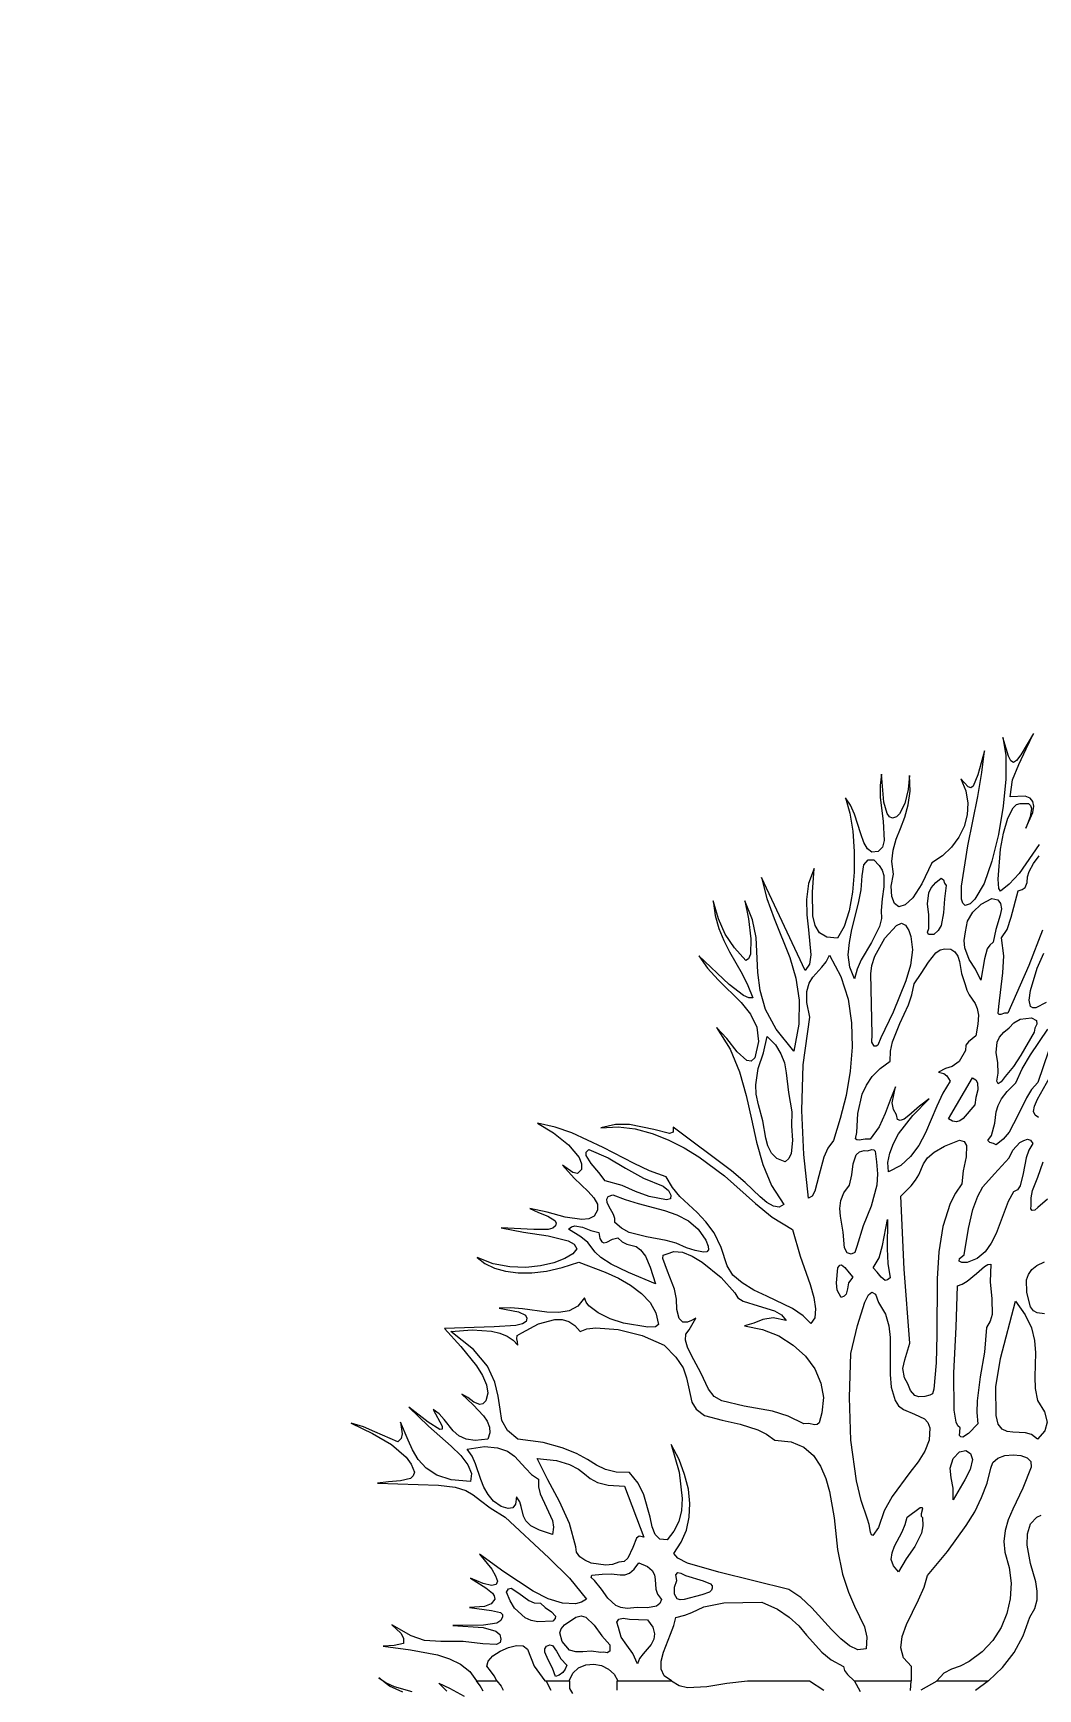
# Model space of a CAD drawing. Header units: inches. Extents: x -340059099 to 1458168, y 1119167 to 1294232938.
# Drawn here: x 456281.2 to 456481, y 2619582.2 to 2619911.5 of the extents above; entities that cross this region are included whole.
import ezdxf

# ---------------------------------------------------------------- set-up
doc = ezdxf.new("R2010")
doc.units = ezdxf.units.IN
doc.header["$MEASUREMENT"] = 0
doc.layers.add('Text', color=7, linetype='Continuous')
doc.layers.add('TREE', color=3, linetype='Continuous', lineweight=15)
doc.styles.add('Text', font='times.ttf', dxfattribs={"height": 240})

# ---------------------------------------------------------------- blocks, each defined once
blk = doc.blocks.new('tree2')
at = {"layer": 'TREE'}
for points in [[(5207.2024, 5948.1537), (5207.1934, 5948.1549), (5207.1888, 5948.1574), (5207.1854, 5948.162), (5207.1808, 5948.1796), (5207.1805, 5948.1947), (5207.1827, 5948.2014), (5207.187, 5948.2073), (5207.1931, 5948.2122), (5207.2024, 5948.2165)], [(5207.2058, 5948.2923), (5207.1941, 5948.2824), (5207.1904, 5948.2793), (5207.1873, 5948.2787), (5207.1857, 5948.2806), (5207.1861, 5948.2849), (5207.1861, 5948.2941), (5207.1876, 5948.3028), (5207.1941, 5948.3191), (5207.2005, 5948.3379)], [(5207.195, 5948.3914), (5207.191, 5948.3942), (5207.1891, 5948.3985), (5207.19, 5948.405), (5207.1937, 5948.4136), (5207.2085, 5948.4395)], [(5207.207, 5948.4718), (5207.1941, 5948.4339), (5207.1867, 5948.4253), (5207.1805, 5948.4151), (5207.17, 5948.3939), (5207.1593, 5948.3736), (5207.1522, 5948.365), (5207.1439, 5948.3582), (5207.1405, 5948.36), (5207.1359, 5948.3613), (5207.1337, 5948.3637), (5207.138, 5948.3696), (5207.142, 5948.3844), (5207.1439, 5948.3982), (5207.146, 5948.4059), (5207.15, 5948.4139), (5207.1571, 5948.4229), (5207.1676, 5948.4333), (5207.1753, 5948.4503), (5207.1851, 5948.4672), (5207.2061, 5948.4986)], [(5207.2042, 5948.5306), (5207.1919, 5948.5242), (5207.1882, 5948.5242), (5207.1854, 5948.526), (5207.1836, 5948.5337), (5207.1851, 5948.5454), (5207.1934, 5948.5725), (5207.2015, 5948.5904)], [(5207.1999, 5948.6184), (5207.1833, 5948.5756), (5207.158, 5948.518), (5207.154, 5948.518), (5207.1494, 5948.5162), (5207.1472, 5948.5162), (5207.146, 5948.5174), (5207.1469, 5948.5257), (5207.1519, 5948.5667), (5207.1531, 5948.5873), (5207.1503, 5948.6092), (5207.1571, 5948.6193), (5207.1617, 5948.6341), (5207.1703, 5948.6661), (5207.1753, 5948.6677), (5207.1787, 5948.6701), (5207.1814, 5948.676), (5207.1817, 5948.6831), (5207.1836, 5948.6895), (5207.1888, 5948.6991), (5207.1959, 5948.7083)], [(5207.1956, 5948.7222), (5207.1716, 5948.6871), (5207.1596, 5948.6741), (5207.1491, 5948.6658), (5207.1469, 5948.6689), (5207.146, 5948.6803), (5207.1488, 5948.7163), (5207.1525, 5948.736), (5207.1577, 5948.7539), (5207.1642, 5948.7665), (5207.1682, 5948.7705), (5207.1728, 5948.772), (5207.1827, 5948.7717), (5207.1851, 5948.7693), (5207.1864, 5948.7659), (5207.1848, 5948.7557), (5207.1796, 5948.7419), (5207.1882, 5948.761), (5207.1894, 5948.7684), (5207.1882, 5948.7742), (5207.1848, 5948.7782), (5207.179, 5948.7807), (5207.1605, 5948.7798), (5207.1633, 5948.8004), (5207.171, 5948.8192), (5207.1802, 5948.8379), (5207.1888, 5948.8567), (5207.1737, 5948.8306), (5207.1685, 5948.8241), (5207.1648, 5948.8216), (5207.1614, 5948.8235), (5207.1586, 5948.829), (5207.1519, 5948.8518), (5207.1553, 5948.8302), (5207.1553, 5948.8013), (5207.1522, 5948.7684), (5207.1466, 5948.7342), (5207.1386, 5948.7018), (5207.1291, 5948.675), (5207.118, 5948.656), (5207.1122, 5948.6504), (5207.1063, 5948.6483), (5207.1035, 5948.651), (5207.1017, 5948.656), (5207.1017, 5948.6717), (5207.1094, 5948.7206), (5207.1214, 5948.7801), (5207.1263, 5948.8093), (5207.1294, 5948.8355), (5207.1217, 5948.8065), (5207.1158, 5948.7927), (5207.1131, 5948.7908), (5207.11, 5948.7921), (5207.1011, 5948.8016), (5207.1069, 5948.7871), (5207.1094, 5948.7724), (5207.1085, 5948.7579), (5207.1051, 5948.744), (5207.0986, 5948.7311), (5207.0897, 5948.7191), (5207.0786, 5948.7086), (5207.0657, 5948.7), (5207.0536, 5948.6744), (5207.0429, 5948.6575), (5207.0336, 5948.6489), (5207.0259, 5948.6467), (5207.0204, 5948.6507), (5207.0173, 5948.6593), (5207.0167, 5948.6717), (5207.0195, 5948.6864), (5207.0173, 5948.7015), (5207.0188, 5948.7154), (5207.0225, 5948.7286), (5207.0278, 5948.7416), (5207.033, 5948.7554), (5207.0373, 5948.7702), (5207.0395, 5948.7868), (5207.0386, 5948.8056), (5207.037, 5948.7887), (5207.033, 5948.772), (5207.0268, 5948.7594), (5207.0228, 5948.7557), (5207.0182, 5948.7542), (5207.0145, 5948.7557), (5207.0118, 5948.7597), (5207.0078, 5948.7733), (5207.0047, 5948.8072), (5207.0031, 5948.7936), (5207.0034, 5948.7791), (5207.0068, 5948.7505), (5207.0081, 5948.7271), (5207.0059, 5948.7188), (5207.0007, 5948.7135), (5206.9933, 5948.7129), (5206.9877, 5948.7169), (5206.9834, 5948.7246), (5206.9797, 5948.7351), (5206.972, 5948.7588), (5206.9671, 5948.7696), (5206.9613, 5948.7785), (5206.9665, 5948.76), (5206.9702, 5948.7382), (5206.9717, 5948.7138), (5206.9717, 5948.6886), (5206.9696, 5948.6643), (5206.9656, 5948.6418), (5206.9597, 5948.623), (5206.9517, 5948.6088), (5206.9388, 5948.6098), (5206.9298, 5948.615), (5206.9243, 5948.6242), (5206.9215, 5948.6359), (5206.9212, 5948.6643), (5206.9234, 5948.6932), (5206.9166, 5948.6747), (5206.9141, 5948.6556), (5206.9144, 5948.6369), (5206.9163, 5948.6187), (5206.9191, 5948.5885), (5206.9175, 5948.5771), (5206.9123, 5948.5697), (5206.8596, 5948.6821), (5206.8661, 5948.6569), (5206.8747, 5948.6326), (5206.8938, 5948.5851), (5206.9012, 5948.5602), (5206.9052, 5948.5334), (5206.9049, 5948.5045), (5206.8988, 5948.4718), (5206.8772, 5948.4983), (5206.8643, 5948.5223), (5206.8578, 5948.5451), (5206.855, 5948.567), (5206.8529, 5948.6095), (5206.8486, 5948.631), (5206.8393, 5948.6538), (5206.8436, 5948.6319), (5206.8464, 5948.6079), (5206.8461, 5948.5891), (5206.8439, 5948.5836), (5206.8405, 5948.5817), (5206.8267, 5948.5971), (5206.8156, 5948.6135), (5206.8073, 5948.6319), (5206.8011, 5948.6538), (5206.8033, 5948.6363), (5206.8079, 5948.6205), (5206.8138, 5948.6058), (5206.8208, 5948.5922), (5206.8362, 5948.5654), (5206.843, 5948.5513), (5206.8492, 5948.5362), (5206.8442, 5948.5362), (5206.8375, 5948.5392), (5206.8202, 5948.5525), (5206.7836, 5948.5873), (5206.794, 5948.5725), (5206.807, 5948.5583), (5206.8347, 5948.5309), (5206.8461, 5948.5165), (5206.8538, 5948.5008), (5206.8559, 5948.4835), (5206.8513, 5948.4638), (5206.847, 5948.4598), (5206.8418, 5948.4604), (5206.8301, 5948.4709), (5206.8174, 5948.4872), (5206.8051, 5948.5005), (5206.8215, 5948.4743), (5206.8329, 5948.4466), (5206.8408, 5948.4182), (5206.8473, 5948.3896), (5206.8535, 5948.3616), (5206.8612, 5948.3345), (5206.8716, 5948.3092), (5206.8867, 5948.2861), (5206.8809, 5948.2827), (5206.8741, 5948.284), (5206.8661, 5948.2883), (5206.8578, 5948.2954), (5206.8399, 5948.3126), (5206.823, 5948.3268), (5206.7525, 5948.3797), (5206.7525, 5948.3736), (5206.7482, 5948.372), (5206.7291, 5948.3767), (5206.6998, 5948.3828), (5206.6826, 5948.3828), (5206.665, 5948.3788), (5206.6857, 5948.3801), (5206.7063, 5948.3776), (5206.7269, 5948.372), (5206.7466, 5948.3643), (5206.7657, 5948.3548), (5206.7836, 5948.3437), (5206.8147, 5948.3206), (5206.8523, 5948.2871), (5206.8723, 5948.2707), (5206.8972, 5948.2556), (5206.9064, 5948.2236), (5206.9185, 5948.1891), (5206.9228, 5948.1734), (5206.9249, 5948.1596), (5206.924, 5948.1488), (5206.9191, 5948.1417), (5206.9098, 5948.1513), (5206.8969, 5948.1599), (5206.8658, 5948.175), (5206.8501, 5948.1823), (5206.8359, 5948.191), (5206.8248, 5948.2005), (5206.8181, 5948.2116), (5206.8107, 5948.2341), (5206.8021, 5948.2516), (5206.7919, 5948.2652), (5206.7814, 5948.2763), (5206.7605, 5948.2957), (5206.7516, 5948.3065), (5206.7439, 5948.3194), (5206.7238, 5948.3268), (5206.7051, 5948.3357), (5206.6678, 5948.3551), (5206.6299, 5948.373), (5206.6096, 5948.3797), (5206.5883, 5948.3847), (5206.6074, 5948.3727), (5206.6256, 5948.3582), (5206.6385, 5948.3428), (5206.6416, 5948.3354), (5206.6416, 5948.3286), (5206.6367, 5948.3237), (5206.6308, 5948.3246), (5206.6185, 5948.3336), (5206.6327, 5948.3178), (5206.6496, 5948.3018), (5206.6564, 5948.2941), (5206.6607, 5948.2864), (5206.661, 5948.279), (5206.6567, 5948.272), (5206.6502, 5948.2686), (5206.6419, 5948.2677), (5206.6219, 5948.2707), (5206.6, 5948.2766), (5206.5791, 5948.2812), (5206.5893, 5948.2763), (5206.6007, 5948.2717), (5206.6093, 5948.2667), (5206.6108, 5948.2637), (5206.6102, 5948.2603), (5206.6068, 5948.2575), (5206.601, 5948.2559), (5206.5837, 5948.2559), (5206.5443, 5948.2578), (5206.5711, 5948.2526), (5206.601, 5948.2479), (5206.6253, 5948.2421), (5206.6327, 5948.2378), (5206.6358, 5948.2322), (5206.6308, 5948.2264), (5206.6213, 5948.2205), (5206.6081, 5948.2153), (5206.592, 5948.2116), (5206.5739, 5948.2098), (5206.5545, 5948.2104), (5206.5345, 5948.2141), (5206.5151, 5948.2218), (5206.5246, 5948.2144), (5206.5363, 5948.2088), (5206.5496, 5948.2051), (5206.5646, 5948.2033), (5206.5813, 5948.2033), (5206.5991, 5948.2054), (5206.6182, 5948.2098), (5206.6382, 5948.2162), (5206.6703, 5948.2042), (5206.6863, 5948.1968), (5206.701, 5948.1882), (5206.714, 5948.1783), (5206.7245, 5948.1673), (5206.7315, 5948.1546), (5206.7346, 5948.1405), (5206.7312, 5948.138), (5206.7217, 5948.1374), (5206.6924, 5948.1423), (5206.6761, 5948.1476), (5206.6616, 5948.1546), (5206.6505, 5948.1633), (5206.6472, 5948.1679), (5206.6453, 5948.1731), (5206.637, 5948.1629), (5206.6265, 5948.1574), (5206.6139, 5948.1552), (5206.5997, 5948.1556), (5206.5699, 5948.1596), (5206.5554, 5948.1608), (5206.5418, 5948.1605), (5206.5653, 5948.1559), (5206.5736, 5948.1519), (5206.5751, 5948.1485), (5206.5745, 5948.1442), (5206.5702, 5948.1414), (5206.5619, 5948.1395), (5206.5357, 5948.1377), (5206.4756, 5948.1358), (5206.4953, 5948.114), (5206.5144, 5948.0906), (5206.5215, 5948.0789), (5206.5265, 5948.0675), (5206.528, 5948.0576), (5206.5255, 5948.0481), (5206.5218, 5948.0447), (5206.5184, 5948.0438), (5206.5111, 5948.0466), (5206.504, 5948.0521), (5206.4966, 5948.0561), (5206.5101, 5948.0432), (5206.5228, 5948.0302), (5206.5274, 5948.0235), (5206.5301, 5948.0164), (5206.5305, 5948.0093), (5206.528, 5948.0016), (5206.5129, 5948.0001), (5206.5018, 5948.0016), (5206.4929, 5948.0059), (5206.4861, 5948.0118), (5206.475, 5948.0256), (5206.4692, 5948.0324), (5206.4618, 5948.0376), (5206.4726, 5948.0176), (5206.4729, 5948.0139), (5206.4698, 5948.0136), (5206.4556, 5948.0225), (5206.4322, 5948.0407), (5206.4562, 5948.0173), (5206.4836, 5947.9933), (5206.4953, 5947.9819), (5206.504, 5947.9705), (5206.5083, 5947.96), (5206.5071, 5947.9505), (5206.4836, 5947.9526), (5206.4661, 5947.9582), (5206.4532, 5947.9665), (5206.4436, 5947.977), (5206.4368, 5947.9887), (5206.4316, 5948.0004), (5206.4221, 5948.0222), (5206.4242, 5948.0084), (5206.423, 5948.0025), (5206.419, 5947.9985), (5206.3913, 5948.0108), (5206.3774, 5948.0167), (5206.3626, 5948.0213), (5206.3882, 5948.0087), (5206.4113, 5947.9954), (5206.4291, 5947.98), (5206.4353, 5947.9714), (5206.4393, 5947.9619), (5206.4378, 5947.9573), (5206.4344, 5947.9542), (5206.4224, 5947.9514), (5206.4076, 5947.9502), (5206.3943, 5947.9483), (5206.4682, 5947.9459), (5206.4883, 5947.9434), (5206.5012, 5947.9394), (5206.5101, 5947.9345), (5206.5191, 5947.9274), (5206.5308, 5947.9185), (5206.5489, 5947.9074), (5206.6019, 5947.8581), (5206.6271, 5947.8335), (5206.6475, 5947.8079), (5206.6413, 5947.8042), (5206.6342, 5947.8024), (5206.6185, 5947.803), (5206.6013, 5947.8082), (5206.5831, 5947.8175), (5206.5474, 5947.8409), (5206.5181, 5947.8624), (5206.5329, 5947.8442), (5206.5375, 5947.8362), (5206.5397, 5947.8298), (5206.5381, 5947.8258), (5206.5326, 5947.8245), (5206.5225, 5947.8267), (5206.5071, 5947.8335), (5206.5255, 5947.8215), (5206.5335, 5947.8153), (5206.5357, 5947.8119), (5206.5366, 5947.8079), (5206.532, 5947.8021), (5206.524, 5947.799), (5206.5058, 5947.7977), (5206.5326, 5947.7941), (5206.5434, 5947.7916), (5206.5459, 5947.7894), (5206.5459, 5947.7864), (5206.5437, 5947.782), (5206.5388, 5947.779), (5206.5228, 5947.7765), (5206.4855, 5947.7762), (5206.5225, 5947.7734), (5206.5378, 5947.7691), (5206.5425, 5947.7651), (5206.5437, 5947.7596), (5206.5428, 5947.7553), (5206.5385, 5947.7531), (5206.5218, 5947.7537), (5206.4981, 5947.7565), (5206.4713, 5947.7568), (5206.4513, 5947.7577), (5206.4353, 5947.7633), (5206.4119, 5947.7768), (5206.4227, 5947.7667), (5206.4258, 5947.7608), (5206.4261, 5947.7543), (5206.4144, 5947.7516), (5206.4014, 5947.7509), (5206.4344, 5947.7466), (5206.467, 5947.7405), (5206.4818, 5947.7355), (5206.495, 5947.7291), (5206.5061, 5947.7202), (5206.5144, 5947.7088), (5206.5391, 5947.7088), (5206.5357, 5947.7149), (5206.5311, 5947.7211), (5206.5268, 5947.7266), (5206.5283, 5947.7328), (5206.5341, 5947.7392), (5206.5428, 5947.7448), (5206.5529, 5947.7494), (5206.5628, 5947.7516), (5206.5708, 5947.7512), (5206.576, 5947.7472), (5206.5843, 5947.7269), (5206.597, 5947.7088), (5206.6265, 5947.7088), (5206.6308, 5947.7183), (5206.6379, 5947.7248), (5206.6469, 5947.7282), (5206.6564, 5947.7291), (5206.6656, 5947.7275), (5206.6743, 5947.7232), (5206.681, 5947.7171), (5206.6853, 5947.7088), (5206.7503, 5947.7088), (5206.7417, 5947.7152), (5206.738, 5947.7232), (5206.738, 5947.7328), (5206.7408, 5947.7436), (5206.7494, 5947.7654), (5206.7534, 5947.7762), (5206.7556, 5947.7857), (5206.7666, 5947.7885), (5206.775, 5947.7916), (5206.7897, 5947.7987), (5206.8138, 5947.8036), (5206.8599, 5947.8042), (5206.8787, 5947.7959), (5206.8932, 5947.7861), (5206.9046, 5947.7756), (5206.9141, 5947.7645), (5206.9326, 5947.7436), (5206.944, 5947.7343), (5206.9588, 5947.7263), (5206.96, 5947.7214), (5206.9637, 5947.7168), (5206.9717, 5947.7091), (5207.0413, 5947.7091), (5207.041, 5947.7263), (5207.0315, 5947.7368), (5207.0281, 5947.7491), (5207.0299, 5947.7626), (5207.0352, 5947.7771), (5207.0496, 5947.8073), (5207.0564, 5947.8224), (5207.0607, 5947.8366), (5207.0847, 5947.8655), (5207.1075, 5947.8972), (5207.1177, 5947.9138), (5207.126, 5947.9311), (5207.1328, 5947.9486), (5207.1371, 5947.9665), (5207.1396, 5947.9736), (5207.1457, 5947.9788), (5207.1543, 5947.9819), (5207.1642, 5947.9828), (5207.1737, 5947.9819), (5207.1814, 5947.9791), (5207.1857, 5947.9745), (5207.1861, 5947.968), (5207.1759, 5947.9425), (5207.1639, 5947.9169), (5207.1583, 5947.904), (5207.1546, 5947.891), (5207.1531, 5947.8778), (5207.1543, 5947.8649), (5207.1596, 5947.8461), (5207.1617, 5947.8273), (5207.1605, 5947.8085), (5207.1565, 5947.7904), (5207.1497, 5947.7734), (5207.1396, 5947.7577), (5207.1269, 5947.7442), (5207.1112, 5947.7325), (5207.1001, 5947.7269), (5207.0897, 5947.7232), (5207.0804, 5947.7183), (5207.0718, 5947.7091), (5207.1343, 5947.7091), (5207.1513, 5947.7251), (5207.1654, 5947.7433), (5207.1765, 5947.7636), (5207.1845, 5947.7861), (5207.1907, 5947.7965), (5207.1934, 5947.807), (5207.1934, 5947.8178), (5207.1916, 5947.8289), (5207.1854, 5947.851), (5207.1814, 5947.8732), (5207.1817, 5947.8871), (5207.1854, 5947.8991), (5207.1928, 5947.9074), (5207.1981, 5947.9095)], [(5206.9723, 5948.5593), (5206.9665, 5948.5737), (5206.9646, 5948.5885), (5206.9659, 5948.6036), (5206.969, 5948.619), (5206.977, 5948.651), (5206.9803, 5948.6674), (5206.9816, 5948.684), (5206.9834, 5948.6975), (5206.9887, 5948.7037), (5206.9954, 5948.7034), (5207.0019, 5948.6966), (5207.0056, 5948.6911), (5207.0078, 5948.6846), (5207.0078, 5948.6707), (5207.0056, 5948.6563), (5207.0044, 5948.6421), (5207.005, 5948.6326), (5207.0025, 5948.623), (5206.9927, 5948.6033), (5206.9803, 5948.5824), (5206.9754, 5948.5713), (5206.9723, 5948.5593)], [(5207.0681, 5948.6132), (5207.0616, 5948.6132), (5207.0607, 5948.6159), (5207.062, 5948.6202), (5207.062, 5948.6239), (5207.062, 5948.6369), (5207.0607, 5948.6501), (5207.062, 5948.6634), (5207.065, 5948.6698), (5207.0706, 5948.6763), (5207.077, 5948.6812), (5207.0798, 5948.6794), (5207.081, 5948.6754), (5207.0832, 5948.6723), (5207.081, 5948.6563), (5207.0801, 5948.6393), (5207.077, 5948.6242), (5207.0733, 5948.6181), (5207.0681, 5948.6132)], [(5207.1251, 5948.5577), (5207.1186, 5948.571), (5207.1109, 5948.583), (5207.1057, 5948.5971), (5207.1051, 5948.6058), (5207.1066, 5948.6162), (5207.1088, 5948.6292), (5207.1155, 5948.6403), (5207.1257, 5948.6498), (5207.1383, 5948.6569), (5207.1457, 5948.655), (5207.1491, 5948.6507), (5207.15, 5948.6443), (5207.1485, 5948.6366), (5207.1432, 5948.6193), (5207.1402, 5948.6039), (5207.1359, 5948.6002), (5207.1328, 5948.5956), (5207.1294, 5948.5836), (5207.1251, 5948.5577)], [(5206.9936, 5948.4918), (5206.9921, 5948.5654), (5206.993, 5948.5756), (5206.9967, 5948.5867), (5207.0087, 5948.6088), (5207.0228, 5948.6239), (5207.029, 5948.6267), (5207.0339, 5948.6245), (5207.0379, 5948.6181), (5207.0404, 5948.6107), (5207.0422, 5948.5944), (5207.0398, 5948.5759), (5207.0342, 5948.5568), (5207.0188, 5948.5189), (5207.0041, 5948.4878), (5207.0004, 5948.4792), (5206.9982, 5948.4777), (5206.9961, 5948.478), (5206.9933, 5948.4826), (5206.9936, 5948.4918)], [(5206.9166, 5948.2935), (5206.9108, 5948.3465), (5206.9083, 5948.3998), (5206.9101, 5948.4552), (5206.9181, 5948.5131), (5206.9144, 5948.5306), (5206.9144, 5948.5442), (5206.9172, 5948.554), (5206.9215, 5948.5614), (5206.9326, 5948.5734), (5206.9379, 5948.5799), (5206.9419, 5948.5882), (5206.9557, 5948.5623), (5206.9643, 5948.5349), (5206.9687, 5948.5063), (5206.9693, 5948.4767), (5206.9668, 5948.4475), (5206.9619, 5948.4182), (5206.9548, 5948.3902), (5206.9465, 5948.3634), (5206.9397, 5948.3542), (5206.9351, 5948.3434), (5206.9289, 5948.3209), (5206.924, 5948.3021), (5206.9209, 5948.2963), (5206.9166, 5948.2935)], [(5206.9751, 5948.3733), (5206.976, 5948.3964), (5206.9813, 5948.4195), (5206.9865, 5948.4306), (5206.9936, 5948.441), (5207.0031, 5948.4509), (5207.0155, 5948.4598), (5207.0158, 5948.4718), (5207.0182, 5948.4832), (5207.0272, 5948.5051), (5207.0376, 5948.5279), (5207.0416, 5948.5402), (5207.0444, 5948.5534), (5207.053, 5948.566), (5207.0616, 5948.5796), (5207.0706, 5948.591), (5207.0758, 5948.5944), (5207.0817, 5948.5959), (5207.0887, 5948.5953), (5207.0937, 5948.5922), (5207.0971, 5948.587), (5207.0992, 5948.5805), (5207.1017, 5948.5657), (5207.106, 5948.5525), (5207.1081, 5948.5457), (5207.1112, 5948.5402), (5207.1183, 5948.5297), (5207.1208, 5948.5235), (5207.1223, 5948.5152), (5207.1217, 5948.5045), (5207.1189, 5948.4903), (5207.1103, 5948.4829), (5207.1069, 5948.4789), (5207.1066, 5948.4727), (5207.0989, 5948.4592), (5207.0906, 5948.4533), (5207.0823, 5948.4506), (5207.074, 5948.4463), (5207.0804, 5948.4447), (5207.0838, 5948.4419), (5207.0878, 5948.4355), (5207.0792, 5948.421), (5207.0718, 5948.405), (5207.058, 5948.3727), (5207.0499, 5948.3576), (5207.0401, 5948.3443), (5207.0281, 5948.3332), (5207.0133, 5948.3255), (5207.0127, 5948.3369), (5207.0148, 5948.3483), (5207.0192, 5948.36), (5207.0256, 5948.3717), (5207.0426, 5948.3939), (5207.0626, 5948.4142), (5207.0509, 5948.4053), (5207.0379, 5948.3939), (5207.0321, 5948.3896), (5207.0275, 5948.3877), (5207.0241, 5948.389), (5207.0232, 5948.3945), (5207.0192, 5948.401), (5207.0179, 5948.409), (5207.0216, 5948.4287), (5207.0152, 5948.4124), (5207.0093, 5948.3961), (5207.0022, 5948.3801), (5206.9911, 5948.365), (5206.985, 5948.3653), (5206.9779, 5948.364), (5206.9751, 5948.3643), (5206.9733, 5948.3656), (5206.9751, 5948.3733)], [(5207.1463, 5948.4453), (5207.1457, 5948.4576), (5207.1439, 5948.4703), (5207.1448, 5948.4826), (5207.1479, 5948.4887), (5207.1531, 5948.4949), (5207.1596, 5948.5001), (5207.1651, 5948.506), (5207.1728, 5948.5106), (5207.1867, 5948.5121), (5207.1925, 5948.5091), (5207.1928, 5948.5045), (5207.1907, 5948.4995), (5207.1897, 5948.4949), (5207.1734, 5948.4669), (5207.1648, 5948.4533), (5207.1546, 5948.441), (5207.1497, 5948.4345), (5207.146, 5948.4324), (5207.1445, 5948.4355), (5207.1463, 5948.4453)], [(5206.888, 5948.3376), (5206.8781, 5948.3419), (5206.8716, 5948.3483), (5206.8673, 5948.357), (5206.8646, 5948.3665), (5206.8612, 5948.3874), (5206.8559, 5948.4068), (5206.8532, 5948.4195), (5206.8526, 5948.4309), (5206.8556, 5948.4509), (5206.8618, 5948.4697), (5206.8664, 5948.4894), (5206.8763, 5948.4795), (5206.883, 5948.4687), (5206.8873, 5948.4576), (5206.8895, 5948.4456), (5206.892, 5948.4216), (5206.8963, 5948.3982), (5206.896, 5948.3813), (5206.8969, 5948.3634), (5206.8954, 5948.3477), (5206.8926, 5948.3419), (5206.888, 5948.3376)], [(5207.086, 5948.3899), (5207.1152, 5948.4395), (5207.1192, 5948.437), (5207.1211, 5948.4336), (5207.1214, 5948.425), (5207.1189, 5948.4158), (5207.118, 5948.4068), (5207.1038, 5948.3902), (5207.0998, 5948.3874), (5207.0955, 5948.3862), (5207.0909, 5948.3868), (5207.086, 5948.3899)], [(5206.7445, 5948.2917), (5206.7235, 5948.2957), (5206.7069, 5948.3018), (5206.6906, 5948.3089), (5206.6703, 5948.3148), (5206.6626, 5948.3249), (5206.653, 5948.3357), (5206.6472, 5948.3452), (5206.6472, 5948.3493), (5206.6502, 5948.3526), (5206.6736, 5948.3425), (5206.6949, 5948.3299), (5206.7165, 5948.3178), (5206.7405, 5948.3083), (5206.7469, 5948.3028), (5206.7497, 5948.2972), (5206.7491, 5948.2929), (5206.7445, 5948.2917)], [(5206.9751, 5948.235), (5206.9727, 5948.2279), (5206.968, 5948.2258), (5206.9631, 5948.2276), (5206.96, 5948.2335), (5206.9585, 5948.2526), (5206.9551, 5948.2717), (5206.9545, 5948.2812), (5206.9557, 5948.2907), (5206.9594, 5948.3), (5206.9662, 5948.3095), (5206.969, 5948.3218), (5206.9705, 5948.3351), (5206.9742, 5948.3462), (5206.9782, 5948.3499), (5206.9837, 5948.3514), (5206.988, 5948.3511), (5206.9933, 5948.3526), (5206.9954, 5948.3523), (5206.9973, 5948.3505), (5206.9988, 5948.3379), (5207.0001, 5948.3231), (5206.9991, 5948.3095), (5206.9924, 5948.284), (5206.9828, 5948.26), (5206.9751, 5948.235)], [(5207.0327, 5948.0761), (5207.0308, 5948.0875), (5207.033, 5948.0977), (5207.0392, 5948.118), (5207.0324, 5948.2076), (5207.0281, 5948.296), (5207.0407, 5948.3086), (5207.0462, 5948.3154), (5207.0499, 5948.3221), (5207.0558, 5948.3354), (5207.0607, 5948.3425), (5207.0687, 5948.3493), (5207.081, 5948.3566), (5207.0992, 5948.364), (5207.1048, 5948.3622), (5207.1078, 5948.3576), (5207.1075, 5948.3437), (5207.1038, 5948.3268), (5207.1023, 5948.3111), (5207.0943, 5948.2997), (5207.0881, 5948.2871), (5207.0792, 5948.2593), (5207.0743, 5948.2288), (5207.0721, 5948.1959), (5207.0718, 5948.1278), (5207.0712, 5948.0943), (5207.0684, 5948.0623), (5207.0666, 5948.0567), (5207.0635, 5948.0549), (5207.0573, 5948.0533), (5207.0502, 5948.053), (5207.0453, 5948.0546), (5207.0398, 5948.0607), (5207.0367, 5948.0687), (5207.0327, 5948.0761)], [(5207.1085, 5948.2159), (5207.102, 5948.2156), (5207.0989, 5948.2175), (5207.0995, 5948.2208), (5207.1051, 5948.2252), (5207.1103, 5948.2569), (5207.1155, 5948.28), (5207.1214, 5948.2963), (5207.1275, 5948.3074), (5207.1417, 5948.3231), (5207.1593, 5948.3425), (5207.1639, 5948.352), (5207.1725, 5948.361), (5207.1771, 5948.3637), (5207.1817, 5948.365), (5207.1854, 5948.364), (5207.1882, 5948.36), (5207.1833, 5948.3517), (5207.1802, 5948.3425), (5207.1765, 5948.3237), (5207.1728, 5948.3086), (5207.1694, 5948.3037), (5207.1648, 5948.3012), (5207.1583, 5948.2898), (5207.1534, 5948.2769), (5207.1436, 5948.251), (5207.1377, 5948.239), (5207.1303, 5948.2288), (5207.1208, 5948.2208), (5207.1085, 5948.2159)], [(5206.7685, 5948.2335), (5206.7562, 5948.239), (5206.7439, 5948.2424), (5206.7204, 5948.2467), (5206.6992, 5948.2522), (5206.69, 5948.2572), (5206.6817, 5948.2643), (5206.6817, 5948.2692), (5206.6801, 5948.2741), (5206.6746, 5948.284), (5206.6724, 5948.2886), (5206.6721, 5948.2923), (5206.6739, 5948.2957), (5206.6795, 5948.2978), (5206.6943, 5948.292), (5206.71, 5948.2874), (5206.742, 5948.2787), (5206.7571, 5948.2735), (5206.7709, 5948.2661), (5206.7827, 5948.2563), (5206.7919, 5948.2427), (5206.795, 5948.2356), (5206.7953, 5948.2313), (5206.7934, 5948.2288), (5206.7894, 5948.2282), (5206.779, 5948.2301), (5206.7685, 5948.2335)], [(5206.9948, 5948.2091), (5207.0022, 5948.2215), (5207.0062, 5948.2365), (5207.0121, 5948.2677), (5207.0115, 5948.2322), (5207.0124, 5948.2147), (5207.0155, 5948.1971), (5207.0121, 5948.1947), (5207.0093, 5948.1941), (5207.0044, 5948.1978), (5206.9994, 5948.2042), (5206.9948, 5948.2091)], [(5206.7312, 5948.1901), (5206.6986, 5948.2036), (5206.6773, 5948.2138), (5206.665, 5948.2218), (5206.6582, 5948.2282), (5206.649, 5948.2399), (5206.6407, 5948.247), (5206.6259, 5948.2563), (5206.6293, 5948.259), (5206.6333, 5948.26), (5206.6425, 5948.2584), (5206.6527, 5948.2547), (5206.6623, 5948.2522), (5206.6638, 5948.2449), (5206.666, 5948.2409), (5206.6687, 5948.2396), (5206.6721, 5948.2402), (5206.6789, 5948.2439), (5206.6853, 5948.2455), (5206.6909, 5948.2406), (5206.6964, 5948.2381), (5206.7075, 5948.235), (5206.7131, 5948.231), (5206.7189, 5948.2233), (5206.7248, 5948.2101), (5206.7312, 5948.1901)], [(5206.9326, 5948.0336), (5206.9295, 5948.0216), (5206.9268, 5948.0195), (5206.9237, 5948.0192), (5206.9169, 5948.0207), (5206.9108, 5948.0204), (5206.8917, 5948.0296), (5206.8729, 5948.0355), (5206.8387, 5948.0419), (5206.8116, 5948.0481), (5206.8021, 5948.0536), (5206.7953, 5948.0623), (5206.786, 5948.082), (5206.7746, 5948.1032), (5206.77, 5948.1131), (5206.7676, 5948.1217), (5206.7679, 5948.1291), (5206.7719, 5948.134), (5206.7799, 5948.1485), (5206.7746, 5948.1457), (5206.7697, 5948.1436), (5206.7642, 5948.1436), (5206.7596, 5948.1479), (5206.7568, 5948.1589), (5206.7565, 5948.1713), (5206.754, 5948.1833), (5206.7457, 5948.2051), (5206.7399, 5948.2208), (5206.7405, 5948.2248), (5206.7451, 5948.2261), (5206.7534, 5948.2292), (5206.7639, 5948.2282), (5206.7756, 5948.2233), (5206.7876, 5948.2162), (5206.8107, 5948.1974), (5206.8273, 5948.179), (5206.8307, 5948.1731), (5206.8372, 5948.1688), (5206.8556, 5948.1633), (5206.8753, 5948.1571), (5206.8837, 5948.1525), (5206.8892, 5948.1457), (5206.8735, 5948.1488), (5206.8612, 5948.1466), (5206.8504, 5948.1423), (5206.839, 5948.1389), (5206.8606, 5948.1346), (5206.8803, 5948.1269), (5206.8978, 5948.1158), (5206.9126, 5948.1023), (5206.924, 5948.0869), (5206.9314, 5948.0696), (5206.9345, 5948.0521), (5206.9326, 5948.0336)], [(5206.956, 5948.1734), (5206.9511, 5948.1823), (5206.9505, 5948.1913), (5206.952, 5948.2091), (5206.9542, 5948.2125), (5206.9563, 5948.2131), (5206.9606, 5948.2098), (5206.9656, 5948.2033), (5206.9702, 5948.1981), (5206.965, 5948.1913), (5206.9637, 5948.1839), (5206.9619, 5948.1774), (5206.9597, 5948.175), (5206.956, 5948.1734)], [(5207.1217, 5948.0204), (5207.1103, 5948.0087), (5207.1032, 5948.0041), (5207.1008, 5948.0044), (5207.0995, 5948.0062), (5207.1001, 5948.0155), (5207.0974, 5948.0179), (5207.0952, 5948.0222), (5207.0927, 5948.037), (5207.0924, 5948.082), (5207.0952, 5948.1374), (5207.0967, 5948.1876), (5207.1026, 5948.1894), (5207.1085, 5948.1931), (5207.1198, 5948.2024), (5207.1297, 5948.211), (5207.1337, 5948.2135), (5207.1371, 5948.2138), (5207.1365, 5948.1925), (5207.1386, 5948.1719), (5207.1389, 5948.1528), (5207.1365, 5948.1445), (5207.1319, 5948.1371), (5207.1294, 5948.1072), (5207.1245, 5948.0773), (5207.1205, 5948.0481), (5207.1201, 5948.0339), (5207.1217, 5948.0204)], [(5207.0632, 5948.0155), (5207.0626, 5948.0007), (5207.0573, 5947.9871), (5207.0493, 5947.9742), (5207.0392, 5947.9613), (5207.0176, 5947.9323), (5207.0081, 5947.9148), (5207.0013, 5947.8947), (5206.9945, 5947.8849), (5206.9927, 5947.8858), (5206.9914, 5947.8889), (5206.9899, 5947.8984), (5206.9877, 5947.9049), (5206.9803, 5947.9274), (5206.9745, 5947.9511), (5206.9677, 5948.0004), (5206.9659, 5948.0521), (5206.9677, 5948.1054), (5206.9757, 5948.1395), (5206.9847, 5948.1676), (5206.989, 5948.1765), (5206.9933, 5948.1799), (5206.9976, 5948.1774), (5207.0013, 5948.1673), (5207.0096, 5948.1531), (5207.0139, 5948.1389), (5207.0155, 5948.1248), (5207.0155, 5948.1103), (5207.0152, 5948.0801), (5207.0167, 5948.0647), (5207.0213, 5948.0487), (5207.0256, 5948.0423), (5207.0315, 5948.0376), (5207.0447, 5948.0321), (5207.057, 5948.0262), (5207.061, 5948.0219), (5207.0632, 5948.0155)], [(5207.1937, 5948.0019), (5207.1867, 5948.0075), (5207.1793, 5948.0096), (5207.1639, 5948.0102), (5207.1571, 5948.0111), (5207.1509, 5948.0139), (5207.1463, 5948.0201), (5207.1436, 5948.0305), (5207.1432, 5948.065), (5207.1488, 5948.0995), (5207.167, 5948.1691), (5207.179, 5948.1525), (5207.1864, 5948.1365), (5207.19, 5948.1211), (5207.1913, 5948.1063), (5207.1907, 5948.0773), (5207.191, 5948.0632), (5207.1937, 5948.0487), (5207.2021, 5948.0349), (5207.2055, 5948.0225), (5207.2027, 5948.0118), (5207.1937, 5948.0019)], [(5206.7451, 5947.8797), (5206.7365, 5947.8806), (5206.7309, 5947.8861), (5206.7272, 5947.8954), (5206.7245, 5947.9071), (5206.7171, 5947.9345), (5206.7103, 5947.9486), (5206.6998, 5947.9613), (5206.6835, 5947.9616), (5206.6706, 5947.965), (5206.6598, 5947.9702), (5206.6487, 5947.977), (5206.6355, 5947.9844), (5206.6182, 5947.9914), (5206.5951, 5947.9976), (5206.5643, 5948.0019), (5206.5517, 5948.0124), (5206.5452, 5948.0244), (5206.5428, 5948.0382), (5206.5406, 5948.0539), (5206.5366, 5948.0709), (5206.5277, 5948.09), (5206.5107, 5948.1103), (5206.4833, 5948.1322), (5206.5089, 5948.134), (5206.5323, 5948.1325), (5206.5425, 5948.1303), (5206.5514, 5948.1266), (5206.5588, 5948.1217), (5206.5643, 5948.1155), (5206.564, 5948.1195), (5206.5631, 5948.1232), (5206.5637, 5948.1272), (5206.5693, 5948.1306), (5206.5893, 5948.1414), (5206.609, 5948.1466), (5206.6179, 5948.1466), (5206.6262, 5948.1442), (5206.6336, 5948.1395), (5206.6398, 5948.1322), (5206.6481, 5948.1355), (5206.6589, 5948.1368), (5206.6857, 5948.1346), (5206.7149, 5948.1272), (5206.7417, 5948.1155), (5206.7559, 5948.1011), (5206.7645, 5948.0881), (5206.7688, 5948.0761), (5206.7709, 5948.0653), (5206.7753, 5948.0466), (5206.7805, 5948.0382), (5206.7904, 5948.0305), (5206.8119, 5948.0247), (5206.8338, 5948.0201), (5206.855, 5948.013), (5206.8655, 5948.0078), (5206.8757, 5948.0004), (5206.8954, 5947.9985), (5206.9108, 5947.9921), (5206.9225, 5947.9819), (5206.9311, 5947.969), (5206.9375, 5947.9542), (5206.9419, 5947.9382), (5206.9477, 5947.9065), (5206.9514, 5947.868), (5206.9576, 5947.8384), (5206.965, 5947.8162), (5206.9723, 5947.7993), (5206.9844, 5947.7743), (5206.9871, 5947.762), (5206.9862, 5947.7476), (5206.976, 5947.7466), (5206.9659, 5947.7512), (5206.9554, 5947.7599), (5206.9443, 5947.7713), (5206.9203, 5947.7974), (5206.9071, 5947.8098), (5206.8926, 5947.8196), (5206.8079, 5947.8406), (5206.77, 5947.8516), (5206.7583, 5947.8575), (5206.7534, 5947.8633), (5206.7623, 5947.8769), (5206.7685, 5947.8917), (5206.7719, 5947.9074), (5206.7728, 5947.924), (5206.7709, 5947.9412), (5206.7663, 5947.9588), (5206.7596, 5947.977), (5206.75, 5947.9951), (5206.7599, 5947.9616), (5206.7636, 5947.9299), (5206.7626, 5947.9154), (5206.7593, 5947.9021), (5206.7534, 5947.8901), (5206.7451, 5947.8797)], [(5206.6062, 5947.8864), (5206.5905, 5947.8917), (5206.58, 5947.8969), (5206.5742, 5947.9028), (5206.5711, 5947.9083), (5206.5686, 5947.9203), (5206.5668, 5947.9259), (5206.5628, 5947.9317), (5206.5616, 5947.9231), (5206.5582, 5947.9185), (5206.5526, 5947.9178), (5206.5443, 5947.92), (5206.5348, 5947.9268), (5206.5283, 5947.9348), (5206.5234, 5947.9434), (5206.5197, 5947.953), (5206.5132, 5947.972), (5206.5089, 5947.9813), (5206.5031, 5947.9896), (5206.524, 5947.9927), (5206.5397, 5947.9914), (5206.5517, 5947.9874), (5206.5603, 5947.9813), (5206.5739, 5947.9662), (5206.581, 5947.9591), (5206.5896, 5947.9533), (5206.5893, 5947.944), (5206.5914, 5947.9354), (5206.5991, 5947.9191), (5206.6062, 5947.9034), (5206.6074, 5947.8951), (5206.6062, 5947.8864)], [(5207.0915, 5947.9283), (5207.0918, 5947.9422), (5207.0894, 5947.9548), (5207.0881, 5947.9665), (5207.0915, 5947.9785), (5207.0995, 5947.9865), (5207.1069, 5947.9881), (5207.1125, 5947.9844), (5207.1152, 5947.977), (5207.1122, 5947.965), (5207.1057, 5947.9526), (5207.0915, 5947.9283)], [(5206.5877, 5947.9785), (5206.6114, 5947.9757), (5206.6271, 5947.9711), (5206.6379, 5947.9656), (5206.6453, 5947.9597), (5206.6521, 5947.9542), (5206.661, 5947.9493), (5206.6736, 5947.9462), (5206.6934, 5947.9449), (5206.7168, 5947.8831), (5206.7115, 5947.8843), (5206.7081, 5947.8818), (5206.7035, 5947.8704), (5206.6977, 5947.8575), (5206.693, 5947.8535), (5206.6866, 5947.8529), (5206.6792, 5947.8501), (5206.6709, 5947.8492), (5206.6533, 5947.8516), (5206.6456, 5947.855), (5206.6395, 5947.8593), (5206.6355, 5947.8649), (5206.6345, 5947.8713), (5206.6268, 5947.8994), (5206.6148, 5947.9262), (5206.6007, 5947.9523), (5206.5877, 5947.9785)], [(5207.0256, 5947.8412), (5207.0192, 5947.8482), (5207.0167, 5947.856), (5207.0176, 5947.864), (5207.0207, 5947.872), (5207.0299, 5947.8895), (5207.0336, 5947.8984), (5207.0361, 5947.9074), (5207.0515, 5947.9188), (5207.0539, 5947.9191), (5207.0546, 5947.9175), (5207.053, 5947.9114), (5207.053, 5947.9083), (5207.0546, 5947.9068), (5207.0549, 5947.8969), (5207.0533, 5947.8877), (5207.0453, 5947.8717), (5207.0349, 5947.8569), (5207.0256, 5947.8412)], [(5206.6666, 5947.8381), (5206.6776, 5947.8387), (5206.6884, 5947.8372), (5206.694, 5947.8375), (5206.6995, 5947.8396), (5206.7051, 5947.8442), (5206.7109, 5947.8519), (5206.7214, 5947.8476), (5206.7272, 5947.8427), (5206.73, 5947.8375), (5206.7309, 5947.8316), (5206.7315, 5947.8199), (5206.7334, 5947.8138), (5206.7383, 5947.8076), (5206.7362, 5947.8027), (5206.7325, 5947.7996), (5206.7214, 5947.7974), (5206.7088, 5947.7977), (5206.697, 5947.7968), (5206.689, 5947.7977), (5206.6829, 5947.8002), (5206.6733, 5947.8091), (5206.6656, 5947.8202), (5206.6573, 5947.8304), (5206.6533, 5947.8341), (5206.6539, 5947.8369), (5206.6666, 5947.8381)], [(5206.7673, 5947.8366), (5206.7888, 5947.8301), (5206.7977, 5947.8264), (5206.7996, 5947.8242), (5206.7996, 5947.8211), (5206.799, 5947.8187), (5206.7965, 5947.8165), (5206.7873, 5947.8132), (5206.7657, 5947.8076), (5206.7608, 5947.807), (5206.7574, 5947.8082), (5206.754, 5947.8141), (5206.7543, 5947.8224), (5206.7568, 5947.8304), (5206.7559, 5947.8375), (5206.758, 5947.8402), (5206.7617, 5947.8396), (5206.7673, 5947.8366)], [(5206.6068, 5947.7814), (5206.5887, 5947.7805), (5206.5806, 5947.782), (5206.5733, 5947.7854), (5206.5603, 5947.7971), (5206.5551, 5947.8058), (5206.5505, 5947.8165), (5206.5529, 5947.8205), (5206.5563, 5947.8211), (5206.5656, 5947.815), (5206.5776, 5947.8064), (5206.5843, 5947.8036), (5206.5917, 5947.803), (5206.5976, 5947.7977), (5206.6053, 5947.7925), (5206.6099, 5947.7873), (5206.6096, 5947.7845), (5206.6068, 5947.7814)], [(5206.665, 5947.7433), (5206.653, 5947.7448), (5206.6432, 5947.7442), (5206.6348, 5947.7442), (5206.6268, 5947.7463), (5206.6182, 5947.7568), (5206.6154, 5947.767), (5206.617, 5947.7719), (5206.6207, 5947.7768), (5206.6345, 5947.7861), (5206.641, 5947.7876), (5206.6469, 5947.7861), (5206.657, 5947.7765), (5206.666, 5947.7636), (5206.6758, 5947.7525), (5206.6758, 5947.7448), (5206.6727, 5947.7429), (5206.6684, 5947.7439), (5206.665, 5947.7433)], [(5206.6863, 5947.7737), (5206.6841, 5947.7799), (5206.6866, 5947.7836), (5206.6921, 5947.7848), (5206.6998, 5947.7836), (5206.7214, 5947.783), (5206.7278, 5947.774), (5206.73, 5947.766), (5206.7291, 5947.7593), (5206.7257, 5947.7531), (5206.7161, 5947.7417), (5206.7118, 5947.7359), (5206.7094, 5947.7294), (5206.7035, 5947.742), (5206.6964, 5947.7522), (5206.6897, 5947.762), (5206.6863, 5947.7737)], [(5206.5991, 5947.7509), (5206.6031, 5947.7525), (5206.6062, 5947.7516), (5206.6114, 5947.7451), (5206.6164, 5947.7355), (5206.6238, 5947.7278), (5206.6219, 5947.7232), (5206.6188, 5947.7189), (5206.6145, 5947.7158), (5206.6099, 5947.7143), (5206.6065, 5947.7245), (5206.601, 5947.7346), (5206.597, 5947.7436), (5206.597, 5947.7476), (5206.5991, 5947.7509)], [(5206.4251, 5947.6952), (5206.4088, 5947.7026), (5206.3959, 5947.7125), (5206.4048, 5947.7066), (5206.4147, 5947.7023), (5206.4359, 5947.6961)], [(5206.4784, 5947.6964), (5206.4689, 5947.706), (5206.4815, 5947.7001), (5206.4994, 5947.6906)], [(5206.5225, 5947.6964), (5206.5188, 5947.7029), (5206.5144, 5947.7088), (5206.5391, 5947.7088), (5206.5443, 5947.7026), (5206.5468, 5947.6977)], [(5206.6047, 5947.6971), (5206.5985, 5947.7088), (5206.6268, 5947.7088), (5206.6271, 5947.6998), (5206.6305, 5947.6937)], [(5206.6847, 5947.6977), (5206.6847, 5947.7088), (5206.7503, 5947.7088), (5206.7596, 5947.7035), (5206.77, 5947.7011), (5206.7931, 5947.702), (5206.8174, 5947.7063), (5206.8424, 5947.7091), (5206.9178, 5947.7088), (5206.9351, 5947.6977)], [(5206.9794, 5947.6958), (5206.9723, 5947.7091), (5207.0404, 5947.7091), (5207.0395, 5947.6974)], [(5207.053, 5947.698), (5207.0724, 5947.7091), (5207.1346, 5947.7091), (5207.1186, 5947.6971)]]:
    blk.add_lwpolyline(points, dxfattribs=at)

msp = doc.modelspace()

# ---------------------------------------------------------------- linework, layer by layer
at = {"layer": 'Text', "color": 1}
msp.add_circle((469844, 2616428.5), 81808.03, dxfattribs=at)

# ---------------------------------------------------------------- block references
at = {"layer": 'TREE', "color": 3, "xscale": 164.188119242317, "yscale": 164.1881192402798, "zscale": 164.1881192413053}
msp.add_blockref('tree2', (-398478.38, 1643040.64), dxfattribs=at)

# ---------------------------------------------------------------- texts
at = {"layer": 'Text', "insert": (454795.99, 2620615.76), "char_height": 130, "attachment_point": 1, "rotation": 316.08, "style": 'Text'}
msp.add_mtext('{\\T1.25;\\LDHAKA TO KUSHTIA HIGH WAY}', dxfattribs=at)

doc.saveas('drawing.dxf')
